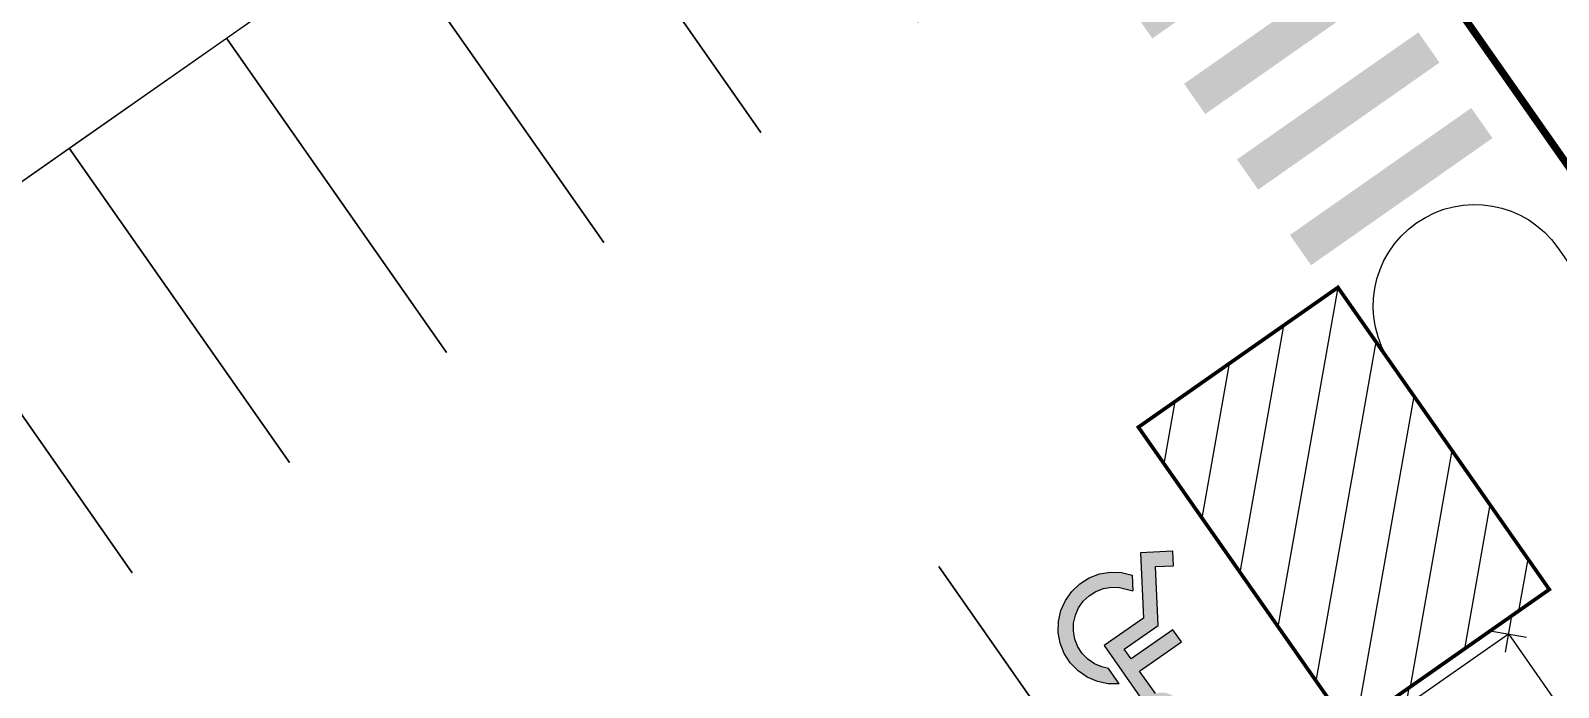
# Model space of a CAD drawing. Header units: millimetres. Extents: x 152904052 to 153933663, y 538271515 to 539240469.
# Drawn here: x 153315721 to 153336424, y 538669638 to 538678536 of the extents above; entities that cross this region are included whole.
import ezdxf

# ---------------------------------------------------------------- set-up
doc = ezdxf.new("R2010")
doc.units = ezdxf.units.MM
doc.layers.add('FENC', color=7, linetype='Continuous')
doc.layers.add('SCHM', color=9, linetype='Continuous')

# ---------------------------------------------------------------- blocks, each defined once
blk = doc.blocks.new('MF-2(H2000)')
for points in [[(48447494, 24728615), (48447141, 24728262)], [(48447141, 24728615), (48447494, 24728262)], [(48449194, 24728615), (48448841, 24728262)], [(48448841, 24728615), (48449194, 24728262)], [(48447494, 24726965), (48447141, 24726612)], [(48447141, 24726965), (48447494, 24726612)], [(48449194, 24726965), (48448841, 24726612)], [(48448841, 24726965), (48449194, 24726612)]]:
    blk.add_lwpolyline(points)
at = {"ltscale": 3}
blk.add_lwpolyline([(48447317, 24726788), (48447317, 24726788), (48447317, 24728438), (48449017, 24728438), (48449017, 24726788), (48449017, 24726788)], dxfattribs=at)
at = {"ltscale": 5}
for points in [[(48448167, 24726788, -0.414214), (48447317, 24725938), (48447317, 24726788)], [(48448167, 24726788, 0.414214), (48449017, 24725938), (48449017, 24726788)]]:
    blk.add_lwpolyline(points, format="xyb", dxfattribs=at)

msp = doc.modelspace()

# ---------------------------------------------------------------- hatches: boundary and pattern name
at = {"layer": 'SCHM'}
h = msp.add_hatch(dxfattribs=at)
h.set_pattern_fill('ANSI31', color=256, scale=200, angle=35)
h.set_pattern_definition([(80, (122819386.2, 494513186.6), (-625.352923, 110.266593), [])])
h.paths.add_polyline_path([(153333597.3, 538669072), (153336300.5, 538670964.8), (153333435.8, 538675056.1), (153330732.6, 538673163.3)])
for points in [[(153331226.3, 538669505.5), (153331274.6, 538669452.7), (153331307.7, 538669389.3), (153331323.2, 538669319.4), (153331320, 538669247.9), (153331298.5, 538669179.6), (153331260.1, 538669119.3), (153331207.3, 538669070.9), (153331143.8, 538669037.9), (153331074, 538669022.4), (153331002.5, 538669025.5), (153330934.2, 538669047), (153330873.8, 538669085.5), (153330825.5, 538669138.2), (153330792.5, 538669201.7), (153330777, 538669271.6), (153330780.1, 538669343.1), (153330801.6, 538669411.4), (153330812.4, 538669428.2), (153330268.7, 538670204.7), (153330800.6, 538670577.1), (153330763.1, 538671463.2), (153331200.2, 538671481.8), (153331208.5, 538671287.1), (153330966, 538671276.9), (153330999.8, 538670478.7), (153330540, 538670156.8), (153330633.7, 538670023), (153331199.9, 538670419.5), (153331315.3, 538670254.9), (153330749, 538669858.4), (153330961.9, 538669554.3), (153331026.2, 538669568.6), (153331097.7, 538669565.5), (153331165.9, 538669544)], [(153330237.8, 538669914.6), (153330326.3, 538669896.2), (153330473.1, 538669686.5), (153330323, 538669687.6), (153330176.1, 538669718.2), (153330038.1, 538669777.1), (153329914.4, 538669862), (153329809.8, 538669969.6), (153329728.3, 538670095.6), (153329673.3, 538670235.2), (153329646.8, 538670382.9), (153329649.8, 538670532.9), (153329682.3, 538670679.4), (153329743, 538670816.6), (153329829.5, 538670939.2), (153329938.4, 538671042.5), (153330065.5, 538671122.2), (153330205.7, 538671175.5), (153330353.8, 538671200.1), (153330503.7, 538671195.1), (153330649.8, 538671160.7), (153330658.8, 538670948.1), (153330476.6, 538670991), (153330367.3, 538670994.7), (153330259.4, 538670976.8), (153330157.1, 538670938), (153330064.5, 538670879.8), (153329985.1, 538670804.6), (153329922.1, 538670715.2), (153329877.9, 538670615.2), (153329854.2, 538670508.4), (153329852, 538670399), (153329871.3, 538670291.4), (153329911.4, 538670189.7), (153329970.8, 538670097.8), (153330047, 538670019.4), (153330137.2, 538669957.5)]]:
    msp.add_hatch(color=256, dxfattribs=at).paths.add_polyline_path(points)

# ---------------------------------------------------------------- linework, layer by layer
for p, q in [((153331200.2, 538671481.8), (153330763.1, 538671463.2)), ((153330763.1, 538671463.2), (153330800.6, 538670577.1)), ((153331208.5, 538671287.1), (153331200.2, 538671481.8)), ((153330065.5, 538671122.2), (153330205.7, 538671175.5)), ((153330205.7, 538671175.5), (153330353.8, 538671200.1)), ((153330353.8, 538671200.1), (153330503.7, 538671195.1)), ((153330503.7, 538671195.1), (153330649.8, 538671160.7)), ((153330649.8, 538671160.7), (153330658.8, 538670948.1)), ((153330966, 538671276.9), (153331208.5, 538671287.1)), ((153330999.8, 538670478.7), (153330966, 538671276.9)), ((153329829.5, 538670939.2), (153329938.4, 538671042.5)), ((153329938.4, 538671042.5), (153330065.5, 538671122.2)), ((153330157.1, 538670938), (153330259.4, 538670976.8)), ((153330259.4, 538670976.8), (153330367.3, 538670994.7)), ((153330367.3, 538670994.7), (153330476.6, 538670991)), ((153330476.6, 538670991), (153330658.8, 538670948.1)), ((153329682.3, 538670679.4), (153329743, 538670816.6)), ((153329743, 538670816.6), (153329829.5, 538670939.2)), ((153329922.1, 538670715.2), (153329985.1, 538670804.6)), ((153329985.1, 538670804.6), (153330064.5, 538670879.8)), ((153330064.5, 538670879.8), (153330157.1, 538670938)), ((153329649.8, 538670532.9), (153329682.3, 538670679.4)), ((153329854.2, 538670508.4), (153329877.9, 538670615.2)), ((153329877.9, 538670615.2), (153329922.1, 538670715.2)), ((153330800.6, 538670577.1), (153330268.7, 538670204.7)), ((153329646.8, 538670382.9), (153329649.8, 538670532.9)), ((153329673.3, 538670235.2), (153329646.8, 538670382.9)), ((153329852, 538670399), (153329854.2, 538670508.4)), ((153329871.3, 538670291.4), (153329852, 538670399)), ((153330540, 538670156.8), (153330999.8, 538670478.7)), ((153331199.9, 538670419.5), (153330633.7, 538670023)), ((153331315.3, 538670254.9), (153331199.9, 538670419.5)), ((153329728.3, 538670095.6), (153329673.3, 538670235.2)), ((153329911.4, 538670189.7), (153329871.3, 538670291.4)), ((153329970.8, 538670097.8), (153329911.4, 538670189.7)), ((153330268.7, 538670204.7), (153330812.4, 538669428.2)), ((153330633.7, 538670023), (153330540, 538670156.8)), ((153330749, 538669858.4), (153331315.3, 538670254.9)), ((153329809.8, 538669969.6), (153329728.3, 538670095.6)), ((153329914.4, 538669862), (153329809.8, 538669969.6)), ((153330047, 538670019.4), (153329970.8, 538670097.8)), ((153330137.2, 538669957.5), (153330047, 538670019.4)), ((153330237.8, 538669914.6), (153330137.2, 538669957.5)), ((153330326.3, 538669896.2), (153330237.8, 538669914.6)), ((153330038.1, 538669777.1), (153329914.4, 538669862)), ((153330176.1, 538669718.2), (153330038.1, 538669777.1)), ((153330323, 538669687.6), (153330176.1, 538669718.2)), ((153330473.1, 538669686.5), (153330326.3, 538669896.2)), ((153330961.9, 538669554.3), (153330749, 538669858.4)), ((153330473.1, 538669686.5), (153330323, 538669687.6))]:
    msp.add_line(p, q, dxfattribs=at)
at = {"layer": 'SCHM', "ltscale": 0.0008}
for points in [[(153195044.5, 538599065.4, -1), (153197297.2, 538600642.7), (153199433.7, 538597591.4), (153325747, 538686036.9), (153323610.4, 538689088.2, -1), (153325863.1, 538690665.6), (153331283.4, 538682924.6, -1), (153329030.7, 538681347.2), (153326894.1, 538684398.6), (153200580.9, 538595953.1), (153202717.5, 538592901.7, -1), (153200464.8, 538591324.4)], [(153341837.2, 538667852.2, -1), (153339584.5, 538666274.8), (153337447.9, 538669326.2), (153211134.7, 538580880.7), (153213271.3, 538577829.3, -1), (153211018.6, 538576252), (153205598.3, 538583993, -1), (153207851, 538585570.3), (153209987.5, 538582519), (153336300.8, 538670964.5), (153334164.2, 538674015.8, -1), (153336416.9, 538675593.2)]]:
    msp.add_lwpolyline(points, format="xyb", close=True, dxfattribs=at)
at = {"layer": 'SCHM', "ltscale": 0.05, "const_width": 100}
msp.add_lwpolyline([(153336901.6, 538676208.2), (153331893.2, 538683351.5)], dxfattribs=at)
at = {"layer": 'SCHM'}
for points in [[(153325617.1, 538677156.4), (153322634.5, 538681416), (153324764.3, 538682907.3), (153327746.9, 538678647.7)], [(153323487.3, 538675665.1), (153320504.7, 538679924.7), (153322634.5, 538681416), (153325617.1, 538677156.4)], [(153321357.5, 538674173.8), (153318374.9, 538678433.4), (153320504.7, 538679924.7), (153323487.3, 538675665.1)], [(153319227.8, 538672682.5), (153316245.2, 538676942.1), (153318374.9, 538678433.4), (153321357.5, 538674173.8)], [(153317098, 538671191.2), (153314115.4, 538675450.8), (153316245.2, 538676942.1), (153319227.8, 538672682.5)], [(153314968.2, 538669699.9), (153311985.6, 538673959.5), (153314115.4, 538675450.8), (153317098, 538671191.2)], [(153330729.4, 538673167.8), (153333597.3, 538669072), (153330894.1, 538667179.2), (153328026.2, 538671275)], [(153328026.2, 538671275), (153330894.1, 538667179.2), (153328190.9, 538665286.4), (153325323, 538669382.2)]]:
    msp.add_lwpolyline(points, dxfattribs=at)
at = {"layer": 'SCHM', "const_width": 50}
msp.add_lwpolyline([(153333597.3, 538669072), (153336300.5, 538670964.8), (153333435.8, 538675056.1), (153330732.6, 538673163.3)], close=True, dxfattribs=at)
at = {"layer": 'SCHM'}
for points in [[(153330921.5, 538678429), (153333378.9, 538680149.7), (153330634.7, 538678838.6), (153333092.2, 538680559.3)], [(153331638.5, 538677405), (153334095.9, 538679125.8), (153331351.7, 538677814.6), (153333809.1, 538679535.3)], [(153332355.4, 538676381.1), (153334812.9, 538678101.8), (153332068.6, 538676790.7), (153334526.1, 538678511.4)], [(153333072.4, 538675357.2), (153335529.9, 538677077.9), (153332785.6, 538675766.7), (153335243.1, 538677487.5)]]:
    msp.add_solid(points, dxfattribs=at)

# ---------------------------------------------------------------- block references
at = {"layer": 'FENC', "rotation": 35.00000000244937}
msp.add_blockref('MF-2(H2000)', (127832283.7, 490624796.6), dxfattribs=at)

doc.saveas('drawing.dxf')
